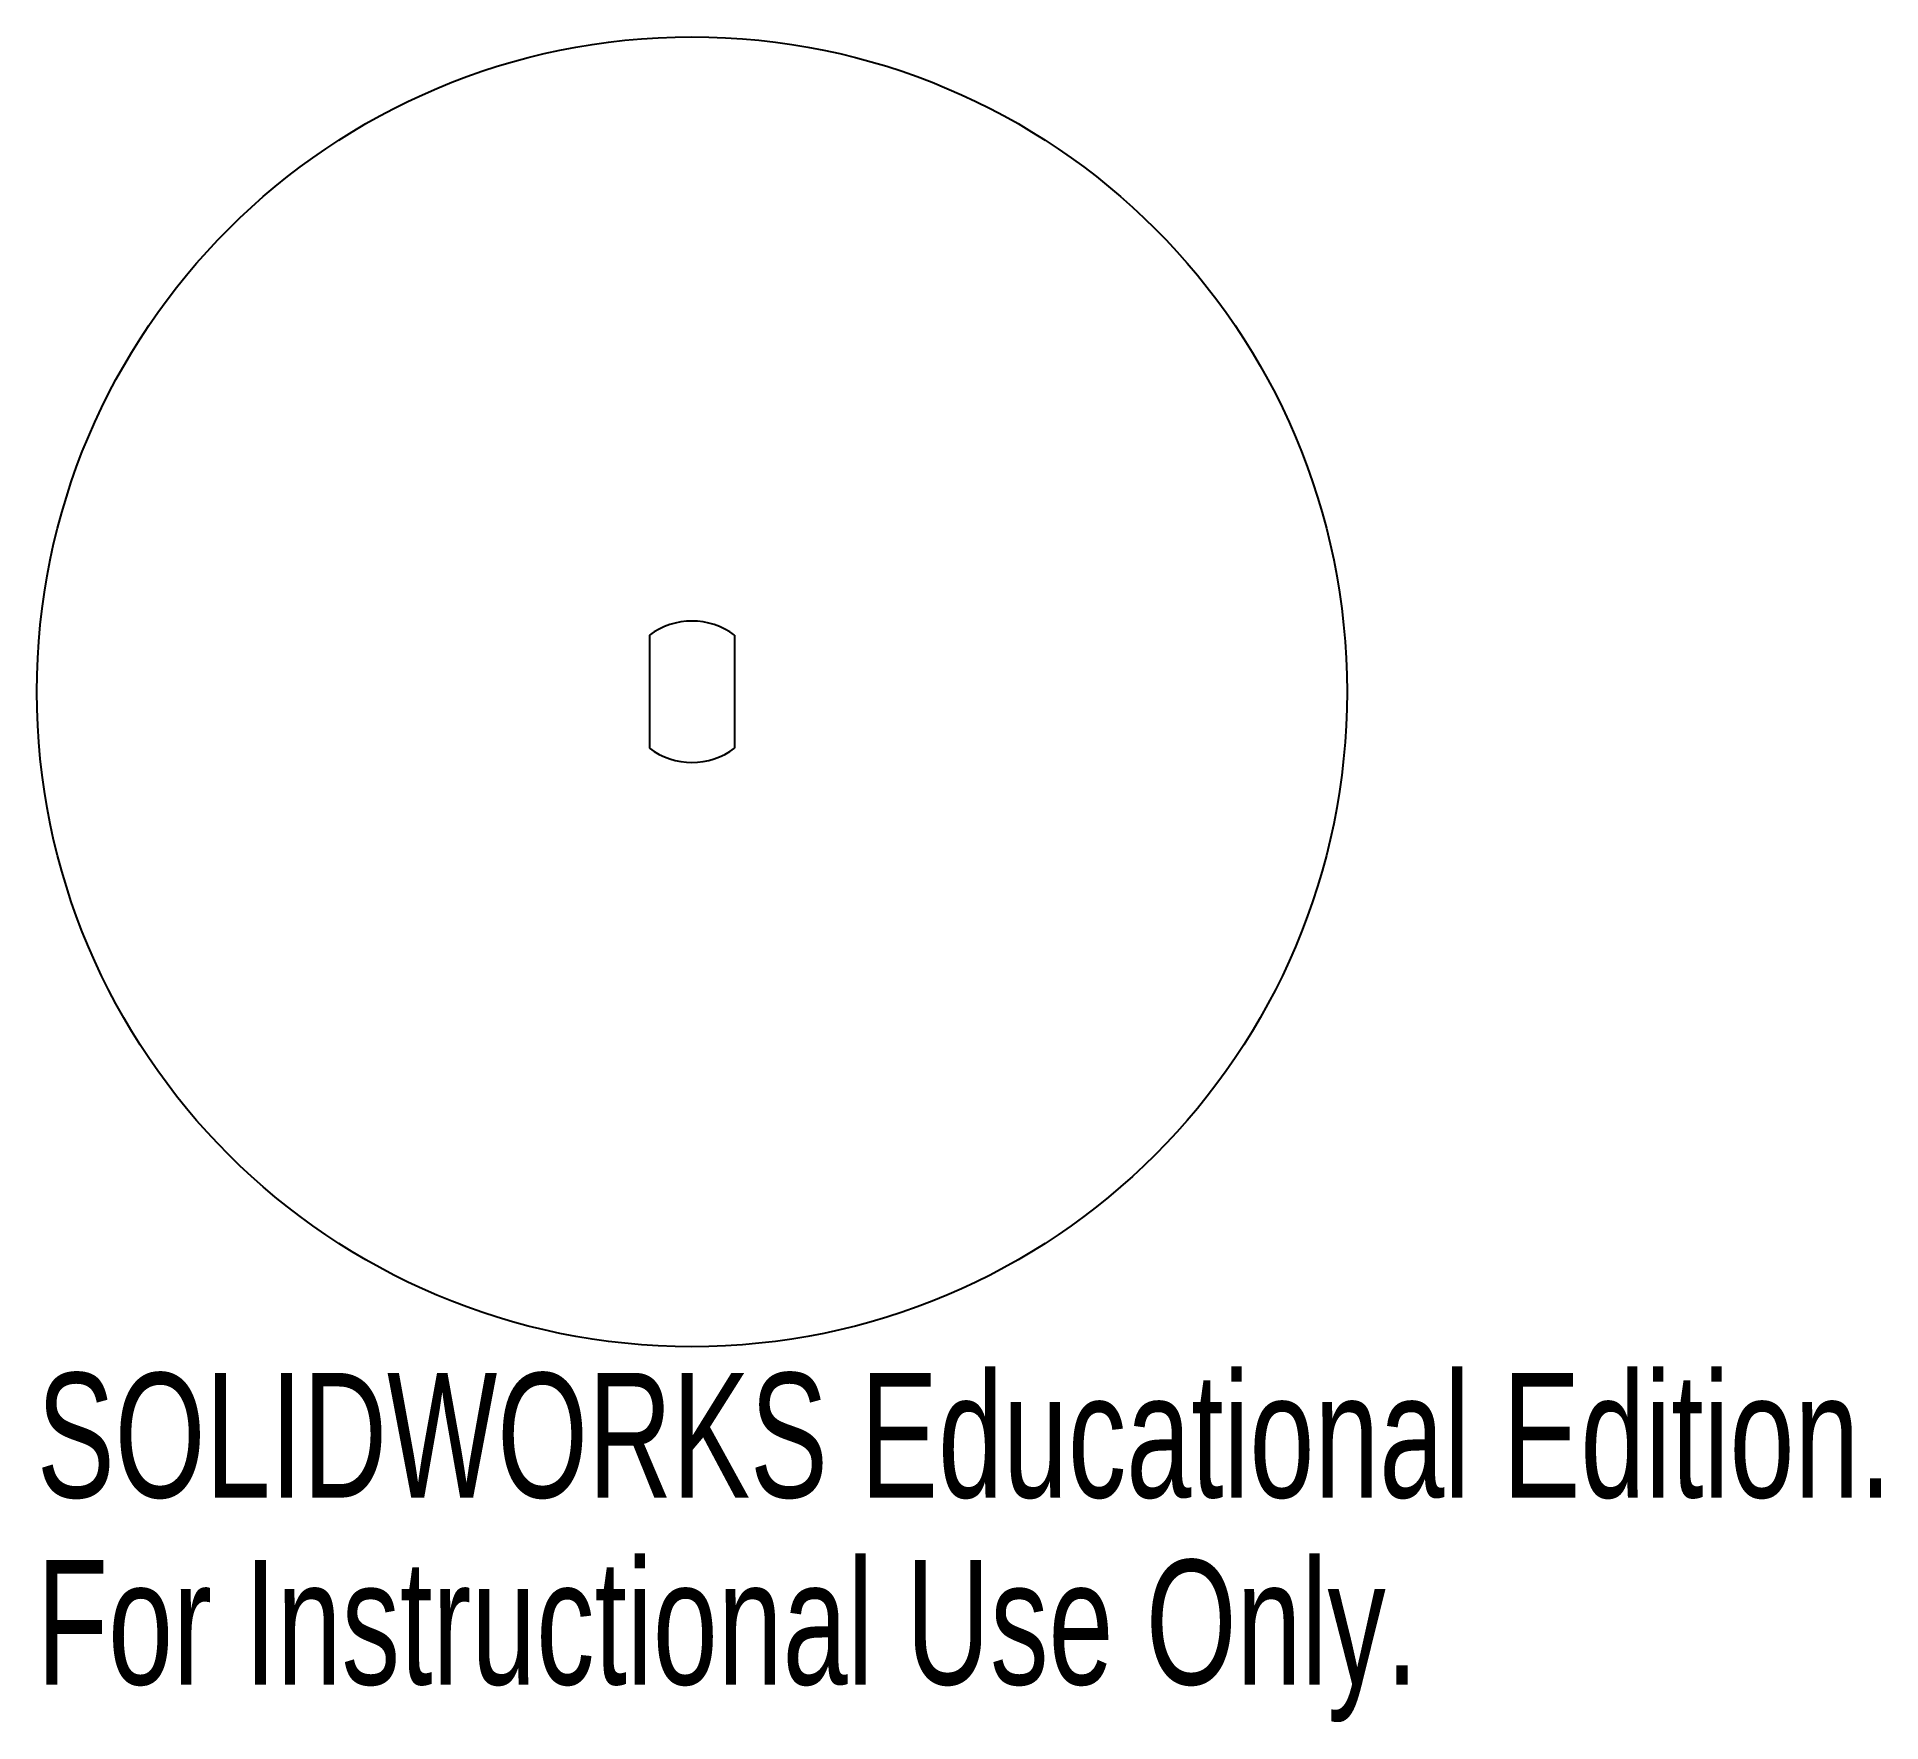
# Model space of a CAD drawing. Header units: inches. Extents: x -1 to 1.82, y -1.57 to 1.
import ezdxf

# ---------------------------------------------------------------- set-up
doc = ezdxf.new("R2010")
doc.units = ezdxf.units.IN
doc.header["$MEASUREMENT"] = 0
doc.styles.add('SLDTEXTSTYLE0', font='TXT', dxfattribs={"width": 0.7})

msp = doc.modelspace()

# ---------------------------------------------------------------- linework, layer by layer
at = {"color": 7, "linetype": 'Continuous'}
for p, q in [((-0.065, 0.0862), (-0.065, -0.0862)), ((0.065, 0.0862), (0.065, -0.0862))]:
    msp.add_line(p, q, dxfattribs=at)
msp.add_circle((0, 0), 1, dxfattribs=at)
for start, end in [(52.9974, 127.0026), (232.9974, 307.0026)]:
    msp.add_arc((0, 0), 0.108, start, end, dxfattribs=at)

# ---------------------------------------------------------------- texts
at = {"color": 7, "linetype": 'Continuous', "char_height": 0.1903, "attachment_point": 1, "style": 'SLDTEXTSTYLE0'}
for s, insert in [('SOLIDWORKS Educational Edition.', (-1, -1.0401)), ('For Instructional Use Only.', (-1, -1.3256))]:
    msp.add_mtext(s, dxfattribs=dict(at, insert=insert))

doc.saveas('drawing.dxf')
